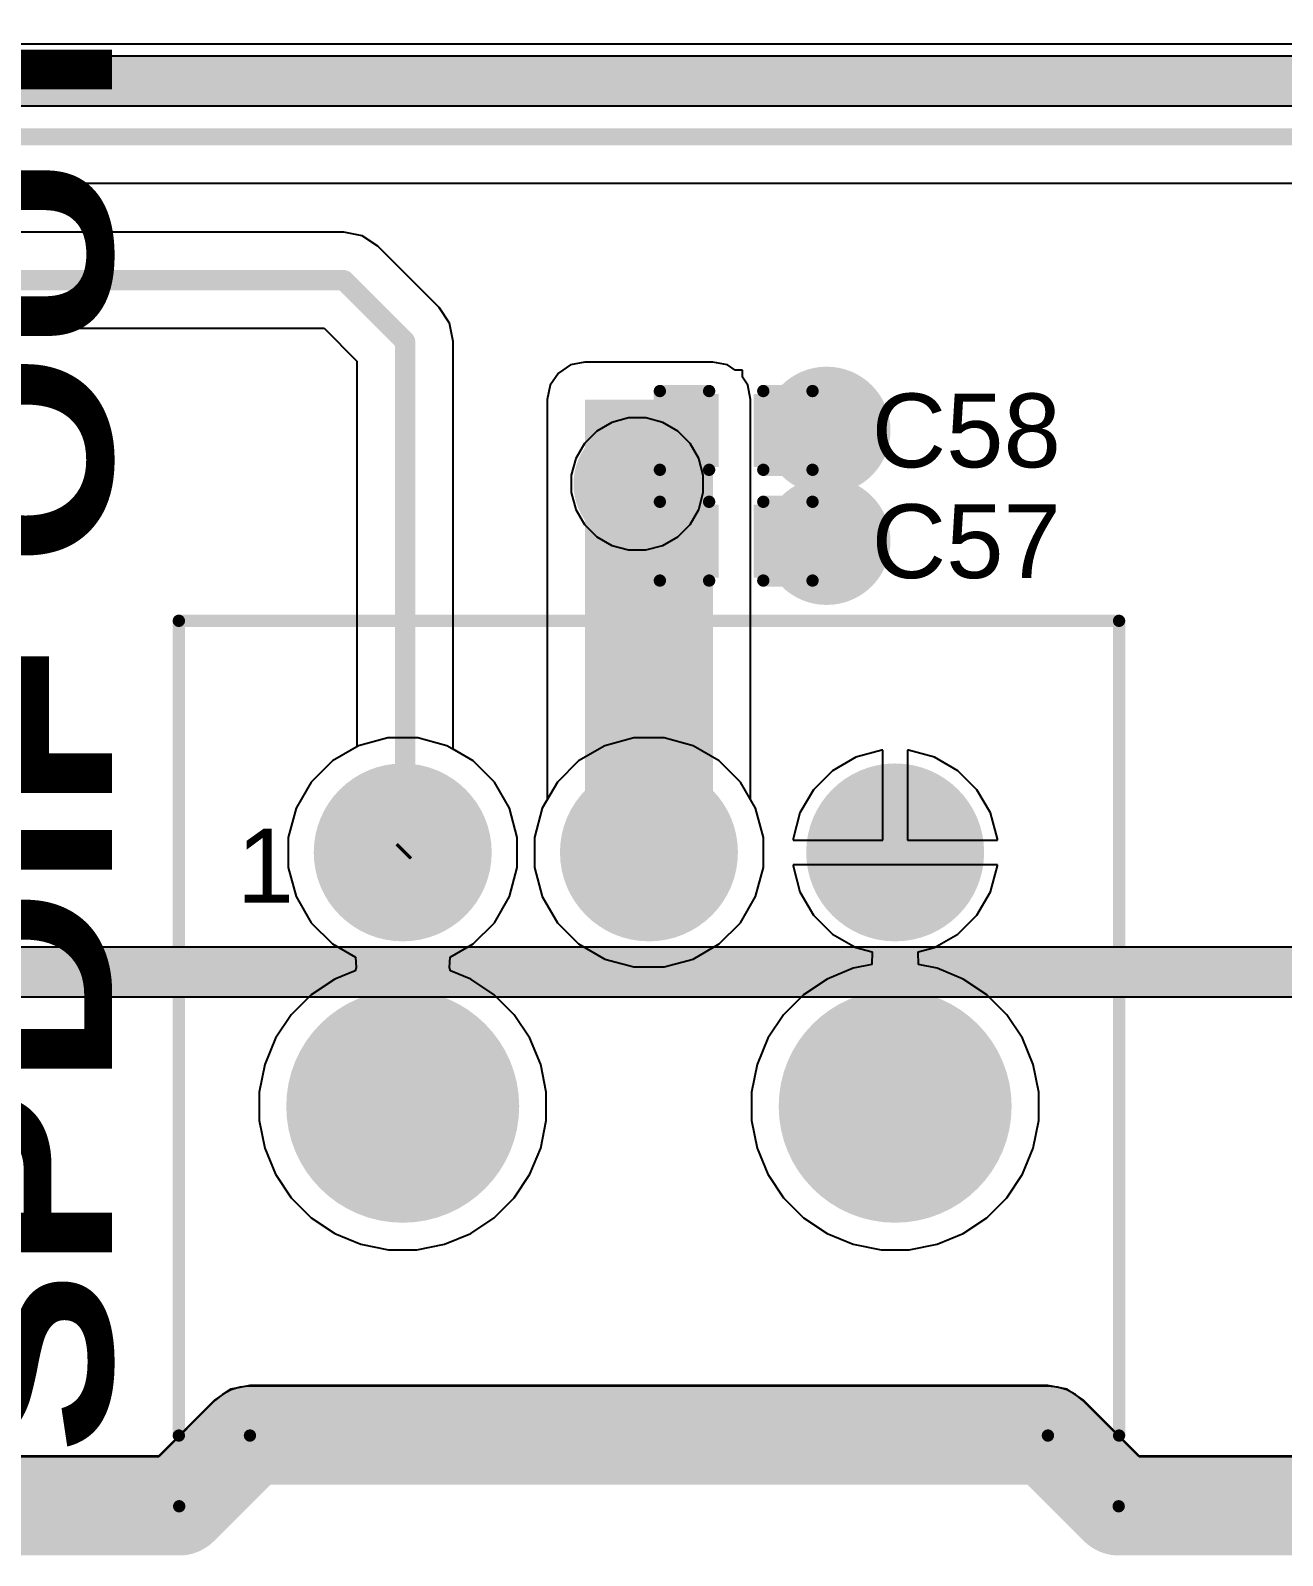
# Model space of a CAD drawing. Header units: inches. Extents: x -0.14 to 3.84, y -0.14 to 3.05.
# Drawn here: x 2.08 to 2.588, y -0.138 to 0.481 of the extents above; entities that cross this region are included whole.
import ezdxf

# ---------------------------------------------------------------- set-up
doc = ezdxf.new("R2010")
doc.units = ezdxf.units.IN
doc.header["$MEASUREMENT"] = 0
for name, color, linetype in [('Board Outline', 216, 'Continuous'), ('Bottom Layer', 5, 'Continuous'), ('Bottom Solder', 6, 'Continuous'), ('Ground Layer', 76, 'Continuous'), ('Multi-Layer', 9, 'Continuous'), ('Pad Holes', 156, 'Continuous'), ('Power Layer', 16, 'Continuous'), ('Top Layer', 1, 'Continuous'), ('Top Overlay', 2, 'Continuous'), ('Top Paste', 8, 'Continuous'), ('Top Solder', 216, 'Continuous'), ('Via Holes', 16, 'Continuous')]:
    doc.layers.add(name, color=color, linetype=linetype)
doc.styles.add('Arial', font='', dxfattribs={"height": 0.2})
doc.styles.add('Arial Black_Bold', font='', dxfattribs={"height": 0.2})
doc.styles.get('Arial').set_extended_font_data('Arial')
doc.styles.get('Arial Black_Bold').set_extended_font_data('Arial Black', bold=True)

# ---------------------------------------------------------------- blocks, each defined once
blk = doc.blocks.new('PLT133_T10W_23')
at = {"layer": 'Bottom Layer'}
h = blk.add_hatch(color=5, dxfattribs=at)
edge = h.paths.add_edge_path()
edge.add_arc((-0.1, 0.05157), 0.04331, 0, 360)
h = blk.add_hatch(color=5, dxfattribs=at)
edge = h.paths.add_edge_path()
edge.add_arc((0.1, 0.05157), 0.04331, 0, 360)
h = blk.add_hatch(color=5, dxfattribs=at)
edge = h.paths.add_edge_path()
edge.add_arc((-0.1, -0.05158), 0.0315, 0, 360)
h = blk.add_hatch(color=5, dxfattribs=at)
edge = h.paths.add_edge_path()
edge.add_arc((0, -0.05158), 0.0315, 0, 360)
h = blk.add_hatch(color=5, dxfattribs=at)
edge = h.paths.add_edge_path()
edge.add_arc((0.1, -0.05158), 0.0315, 0, 360)
at = {"layer": 'Bottom Solder'}
h = blk.add_hatch(color=6, dxfattribs=at)
edge = h.paths.add_edge_path()
edge.add_arc((-0.1, 0.05157), 0.04731, 0, 360)
h = blk.add_hatch(color=6, dxfattribs=at)
edge = h.paths.add_edge_path()
edge.add_arc((0.1, 0.05157), 0.04731, 0, 360)
h = blk.add_hatch(color=6, dxfattribs=at)
edge = h.paths.add_edge_path()
edge.add_arc((-0.1, -0.05158), 0.0355, 0, 360)
h = blk.add_hatch(color=6, dxfattribs=at)
edge = h.paths.add_edge_path()
edge.add_arc((0, -0.05158), 0.0355, 0, 360)
h = blk.add_hatch(color=6, dxfattribs=at)
edge = h.paths.add_edge_path()
edge.add_arc((0.1, -0.05158), 0.0355, 0, 360)
at = {"layer": 'Ground Layer'}
h = blk.add_hatch(color=76, dxfattribs=at)
edge = h.paths.add_edge_path()
edge.add_arc((-0.1, 0.05157), 0.04205, 0, 360)
h = blk.add_hatch(color=76, dxfattribs=at)
edge = h.paths.add_edge_path()
edge.add_arc((0.1, 0.05157), 0.04205, 0, 360)
h = blk.add_hatch(color=76, dxfattribs=at)
edge = h.paths.add_edge_path()
edge.add_arc((0, -0.05158), 0.03614, 0, 360)
h = blk.add_hatch(color=76, dxfattribs=at)
edge = h.paths.add_edge_path()
edge.add_arc((0.1, -0.05158), 0.03614, 0, 360)
at = {"layer": 'Multi-Layer'}
h = blk.add_hatch(color=9, dxfattribs=at)
edge = h.paths.add_edge_path()
edge.add_arc((-0.1, 0.05157), 0.04331, 0, 360)
h = blk.add_hatch(color=9, dxfattribs=at)
edge = h.paths.add_edge_path()
edge.add_arc((0.1, 0.05157), 0.04331, 0, 360)
h = blk.add_hatch(color=9, dxfattribs=at)
edge = h.paths.add_edge_path()
edge.add_arc((-0.1, -0.05158), 0.0315, 0, 360)
h = blk.add_hatch(color=9, dxfattribs=at)
edge = h.paths.add_edge_path()
edge.add_arc((0, -0.05158), 0.0315, 0, 360)
h = blk.add_hatch(color=9, dxfattribs=at)
edge = h.paths.add_edge_path()
edge.add_arc((0.1, -0.05158), 0.0315, 0, 360)
at = {"layer": 'Pad Holes'}
h = blk.add_hatch(color=7, dxfattribs=at)
edge = h.paths.add_edge_path()
edge.add_arc((-0.1, 0.05157), 0.02205, 0, 360)
h = blk.add_hatch(color=7, dxfattribs=at)
edge = h.paths.add_edge_path()
edge.add_arc((0.1, 0.05157), 0.02205, 0, 360)
h = blk.add_hatch(color=7, dxfattribs=at)
edge = h.paths.add_edge_path()
edge.add_arc((-0.1, -0.05158), 0.01614, 0, 360)
h = blk.add_hatch(color=7, dxfattribs=at)
edge = h.paths.add_edge_path()
edge.add_arc((0, -0.05158), 0.01614, 0, 360)
h = blk.add_hatch(color=7, dxfattribs=at)
edge = h.paths.add_edge_path()
edge.add_arc((0.1, -0.05158), 0.01614, 0, 360)
at = {"layer": 'Power Layer'}
h = blk.add_hatch(color=16, dxfattribs=at)
edge = h.paths.add_edge_path()
edge.add_arc((-0.1, 0.05157), 0.04205, 0, 360)
h = blk.add_hatch(color=16, dxfattribs=at)
edge = h.paths.add_edge_path()
edge.add_arc((0.1, 0.05157), 0.04205, 0, 360)
h = blk.add_hatch(color=16, dxfattribs=at)
edge = h.paths.add_edge_path()
edge.add_arc((-0.1, -0.05158), 0.03614, 0, 360)
h = blk.add_hatch(color=16, dxfattribs=at)
edge = h.paths.add_edge_path()
edge.add_arc((0.1, -0.05158), 0.03614, 0, 360)
at = {"layer": 'Top Layer'}
h = blk.add_hatch(color=1, dxfattribs=at)
edge = h.paths.add_edge_path()
edge.add_arc((-0.1, 0.05157), 0.04331, 0, 360)
h = blk.add_hatch(color=1, dxfattribs=at)
edge = h.paths.add_edge_path()
edge.add_arc((0.1, 0.05157), 0.04331, 0, 360)
h = blk.add_hatch(color=1, dxfattribs=at)
edge = h.paths.add_edge_path()
edge.add_arc((-0.1, -0.05158), 0.0315, 0, 360)
h = blk.add_hatch(color=1, dxfattribs=at)
edge = h.paths.add_edge_path()
edge.add_arc((0, -0.05158), 0.0315, 0, 360)
h = blk.add_hatch(color=1, dxfattribs=at)
edge = h.paths.add_edge_path()
edge.add_arc((0.1, -0.05158), 0.0315, 0, 360)
at = {"layer": 'Top Solder'}
h = blk.add_hatch(color=216, dxfattribs=at)
edge = h.paths.add_edge_path()
edge.add_arc((-0.1, 0.05157), 0.04731, 0, 360)
h = blk.add_hatch(color=216, dxfattribs=at)
edge = h.paths.add_edge_path()
edge.add_arc((0.1, 0.05157), 0.04731, 0, 360)
h = blk.add_hatch(color=216, dxfattribs=at)
edge = h.paths.add_edge_path()
edge.add_arc((-0.1, -0.05158), 0.0355, 0, 360)
h = blk.add_hatch(color=216, dxfattribs=at)
edge = h.paths.add_edge_path()
edge.add_arc((0, -0.05158), 0.0355, 0, 360)
h = blk.add_hatch(color=216, dxfattribs=at)
edge = h.paths.add_edge_path()
edge.add_arc((0.1, -0.05158), 0.0355, 0, 360)
at = {"layer": 'Top Overlay'}
for points in [[(0.19094, 0.18535, 0.005, 0.005, 0), (-0.19095, 0.18535, 0.005, 0.005, 0)], [(-0.19095, 0.18535, 0.005, 0.005, 0), (-0.19095, -0.14567, 0.005, 0.005, 0)], [(0.19094, 0.18535, 0.005, 0.005, 0), (0.19094, -0.14567, 0.005, 0.005, 0)], [(0.19094, -0.14567, 0.005, 0.005, 0), (-0.19095, -0.14567, 0.005, 0.005, 0)]]:
    blk.add_lwpolyline(points, format="xyseb", dxfattribs=at)
for points in [[(-0.1922, 0.18535, 0.0025, 0.0025, 1), (-0.1897, 0.18535, 0.0025, 0.0025, 1)], [(-0.1922, 0.18535, 0.0025, 0.0025, 1), (-0.1897, 0.18535, 0.0025, 0.0025, 1)], [(0.18969, 0.18535, 0.0025, 0.0025, 1), (0.19219, 0.18535, 0.0025, 0.0025, 1)], [(0.18969, 0.18535, 0.0025, 0.0025, 1), (0.19219, 0.18535, 0.0025, 0.0025, 1)], [(-0.1922, -0.14567, 0.0025, 0.0025, 1), (-0.1897, -0.14567, 0.0025, 0.0025, 1)], [(-0.1922, -0.14567, 0.0025, 0.0025, 1), (-0.1897, -0.14567, 0.0025, 0.0025, 1)], [(0.18969, -0.14567, 0.0025, 0.0025, 1), (0.19219, -0.14567, 0.0025, 0.0025, 1)], [(0.18969, -0.14567, 0.0025, 0.0025, 1), (0.19219, -0.14567, 0.0025, 0.0025, 1)]]:
    blk.add_lwpolyline(points, format="xyseb", close=True, dxfattribs=at)
at = {"layer": 'Top Overlay', "style": 'Arial'}
blk.add_text('1', height=0.03, rotation=180, dxfattribs=at).set_placement((0.16742, -0.03118))
blk = doc.blocks.new('C___0402_108')
at = {"layer": 'Top Layer'}
for points in [[(-0.0275, -0.0125), (-0.0275, 0.0125), (-0.0095, 0.0125), (-0.0095, -0.0125)], [(0.0095, -0.0125), (0.0095, 0.0125), (0.0275, 0.0125), (0.0275, -0.0125)]]:
    blk.add_hatch(color=1, dxfattribs=at).paths.add_polyline_path(points)
at = {"layer": 'Top Paste'}
for points in [[(-0.0275, -0.0125), (-0.0275, 0.0125), (-0.0095, 0.0125), (-0.0095, -0.0125)], [(0.0095, -0.0125), (0.0095, 0.0125), (0.0275, 0.0125), (0.0275, -0.0125)]]:
    blk.add_hatch(color=8, dxfattribs=at).paths.add_polyline_path(points)
at = {"layer": 'Top Solder'}
for points in [[(-0.02986, -0.01486), (-0.02986, 0.01486), (-0.00714, 0.01486), (-0.00714, -0.01486)], [(0.00714, -0.01486), (0.00714, 0.01486), (0.02986, 0.01486), (0.02986, -0.01486)]]:
    blk.add_hatch(color=216, dxfattribs=at).paths.add_polyline_path(points)
at = {"layer": 'Top Overlay'}
for points in [[(-0.011, 0.016, 0.005, 0.005, 0), (-0.031, 0.016, 0.005, 0.005, 0)], [(-0.031, 0.016, 0.005, 0.005, 0), (-0.031, -0.016, 0.005, 0.005, 0)], [(0.031, 0.016, 0.005, 0.005, 0), (0.011, 0.016, 0.005, 0.005, 0)], [(0.031, 0.016, 0.005, 0.005, 0), (0.031, -0.016, 0.005, 0.005, 0)], [(-0.011, -0.016, 0.005, 0.005, 0), (-0.031, -0.016, 0.005, 0.005, 0)], [(0.031, -0.016, 0.005, 0.005, 0), (0.011, -0.016, 0.005, 0.005, 0)]]:
    blk.add_lwpolyline(points, format="xyseb", dxfattribs=at)
for points in [[(-0.03225, 0.016, 0.0025, 0.0025, 1), (-0.02975, 0.016, 0.0025, 0.0025, 1)], [(-0.03225, 0.016, 0.0025, 0.0025, 1), (-0.02975, 0.016, 0.0025, 0.0025, 1)], [(-0.01225, 0.016, 0.0025, 0.0025, 1), (-0.00975, 0.016, 0.0025, 0.0025, 1)], [(0.00975, 0.016, 0.0025, 0.0025, 1), (0.01225, 0.016, 0.0025, 0.0025, 1)], [(0.02975, 0.016, 0.0025, 0.0025, 1), (0.03225, 0.016, 0.0025, 0.0025, 1)], [(0.02975, 0.016, 0.0025, 0.0025, 1), (0.03225, 0.016, 0.0025, 0.0025, 1)], [(-0.03225, -0.016, 0.0025, 0.0025, 1), (-0.02975, -0.016, 0.0025, 0.0025, 1)], [(-0.03225, -0.016, 0.0025, 0.0025, 1), (-0.02975, -0.016, 0.0025, 0.0025, 1)], [(-0.01225, -0.016, 0.0025, 0.0025, 1), (-0.00975, -0.016, 0.0025, 0.0025, 1)], [(0.00975, -0.016, 0.0025, 0.0025, 1), (0.01225, -0.016, 0.0025, 0.0025, 1)], [(0.02975, -0.016, 0.0025, 0.0025, 1), (0.03225, -0.016, 0.0025, 0.0025, 1)], [(0.02975, -0.016, 0.0025, 0.0025, 1), (0.03225, -0.016, 0.0025, 0.0025, 1)]]:
    blk.add_lwpolyline(points, format="xyseb", close=True, dxfattribs=at)
blk = doc.blocks.new('C___0402_109')
at = {"layer": 'Top Layer'}
for points in [[(-0.0275, -0.0125), (-0.0275, 0.0125), (-0.0095, 0.0125), (-0.0095, -0.0125)], [(0.0095, -0.0125), (0.0095, 0.0125), (0.0275, 0.0125), (0.0275, -0.0125)]]:
    blk.add_hatch(color=1, dxfattribs=at).paths.add_polyline_path(points)
at = {"layer": 'Top Paste'}
for points in [[(-0.0275, -0.0125), (-0.0275, 0.0125), (-0.0095, 0.0125), (-0.0095, -0.0125)], [(0.0095, -0.0125), (0.0095, 0.0125), (0.0275, 0.0125), (0.0275, -0.0125)]]:
    blk.add_hatch(color=8, dxfattribs=at).paths.add_polyline_path(points)
at = {"layer": 'Top Solder'}
for points in [[(-0.02986, -0.01486), (-0.02986, 0.01486), (-0.00714, 0.01486), (-0.00714, -0.01486)], [(0.00714, -0.01486), (0.00714, 0.01486), (0.02986, 0.01486), (0.02986, -0.01486)]]:
    blk.add_hatch(color=216, dxfattribs=at).paths.add_polyline_path(points)
at = {"layer": 'Top Overlay'}
for points in [[(-0.011, 0.016, 0.005, 0.005, 0), (-0.031, 0.016, 0.005, 0.005, 0)], [(-0.031, 0.016, 0.005, 0.005, 0), (-0.031, -0.016, 0.005, 0.005, 0)], [(0.031, 0.016, 0.005, 0.005, 0), (0.011, 0.016, 0.005, 0.005, 0)], [(0.031, 0.016, 0.005, 0.005, 0), (0.031, -0.016, 0.005, 0.005, 0)], [(-0.011, -0.016, 0.005, 0.005, 0), (-0.031, -0.016, 0.005, 0.005, 0)], [(0.031, -0.016, 0.005, 0.005, 0), (0.011, -0.016, 0.005, 0.005, 0)]]:
    blk.add_lwpolyline(points, format="xyseb", dxfattribs=at)
for points in [[(-0.03225, 0.016, 0.0025, 0.0025, 1), (-0.02975, 0.016, 0.0025, 0.0025, 1)], [(-0.03225, 0.016, 0.0025, 0.0025, 1), (-0.02975, 0.016, 0.0025, 0.0025, 1)], [(-0.01225, 0.016, 0.0025, 0.0025, 1), (-0.00975, 0.016, 0.0025, 0.0025, 1)], [(0.00975, 0.016, 0.0025, 0.0025, 1), (0.01225, 0.016, 0.0025, 0.0025, 1)], [(0.02975, 0.016, 0.0025, 0.0025, 1), (0.03225, 0.016, 0.0025, 0.0025, 1)], [(0.02975, 0.016, 0.0025, 0.0025, 1), (0.03225, 0.016, 0.0025, 0.0025, 1)], [(-0.03225, -0.016, 0.0025, 0.0025, 1), (-0.02975, -0.016, 0.0025, 0.0025, 1)], [(-0.03225, -0.016, 0.0025, 0.0025, 1), (-0.02975, -0.016, 0.0025, 0.0025, 1)], [(-0.01225, -0.016, 0.0025, 0.0025, 1), (-0.00975, -0.016, 0.0025, 0.0025, 1)], [(0.00975, -0.016, 0.0025, 0.0025, 1), (0.01225, -0.016, 0.0025, 0.0025, 1)], [(0.02975, -0.016, 0.0025, 0.0025, 1), (0.03225, -0.016, 0.0025, 0.0025, 1)], [(0.02975, -0.016, 0.0025, 0.0025, 1), (0.03225, -0.016, 0.0025, 0.0025, 1)]]:
    blk.add_lwpolyline(points, format="xyseb", close=True, dxfattribs=at)

msp = doc.modelspace()

# ---------------------------------------------------------------- hatches: boundary and pattern name
at = {"layer": 'Bottom Layer'}
h = msp.add_hatch(color=5, dxfattribs=at)
edge = h.paths.add_edge_path()
edge.add_arc((2.40324, 0.319), 0.01181, 0, 360)
h = msp.add_hatch(color=5, dxfattribs=at)
edge = h.paths.add_edge_path()
edge.add_arc((2.32633, 0.29725), 0.01181, 0, 360)
h = msp.add_hatch(color=5, dxfattribs=at)
edge = h.paths.add_edge_path()
edge.add_arc((2.40324, 0.274), 0.01181, 0, 360)
at = {"layer": 'Bottom Solder'}
h = msp.add_hatch(color=6, dxfattribs=at)
edge = h.paths.add_edge_path()
edge.add_arc((2.40324, 0.319), 0.01581, 0, 360)
h = msp.add_hatch(color=6, dxfattribs=at)
edge = h.paths.add_edge_path()
edge.add_arc((2.32633, 0.29725), 0.01581, 0, 360)
h = msp.add_hatch(color=6, dxfattribs=at)
edge = h.paths.add_edge_path()
edge.add_arc((2.40324, 0.274), 0.01581, 0, 360)
at = {"layer": 'Ground Layer'}
h = msp.add_hatch(color=76, dxfattribs=at)
edge = h.paths.add_edge_path()
edge.add_arc((2.32633, 0.29725), 0.02591, 0, 360)
at = {"layer": 'Power Layer'}
h = msp.add_hatch(color=16, dxfattribs=at)
edge = h.paths.add_edge_path()
edge.add_arc((2.40324, 0.319), 0.02591, 0, 360)
h = msp.add_hatch(color=16, dxfattribs=at)
edge = h.paths.add_edge_path()
edge.add_arc((2.40324, 0.274), 0.02591, 0, 360)
at = {"layer": 'Top Layer'}
for points in [[(2.30508, 0.14755), (2.35705, 0.14755), (2.35705, 0.3315), (2.30508, 0.3315)], [(2.40324, 0.30718), (2.40324, 0.33079), (2.376, 0.33079), (2.376, 0.30718)], [(2.40324, 0.26218), (2.40324, 0.28579), (2.376, 0.28579), (2.376, 0.26218)]]:
    msp.add_hatch(color=1, dxfattribs=at).paths.add_polyline_path(points)
h = msp.add_hatch(color=1, dxfattribs=at)
edge = h.paths.add_edge_path()
edge.add_arc((2.40324, 0.319), 0.01181, 0, 360)
h = msp.add_hatch(color=1, dxfattribs=at)
edge = h.paths.add_edge_path()
edge.add_arc((2.32633, 0.29725), 0.01181, 0, 360)
h = msp.add_hatch(color=1, dxfattribs=at)
edge = h.paths.add_edge_path()
edge.add_arc((2.40324, 0.274), 0.01181, 0, 360)
at = {"layer": 'Top Solder'}
h = msp.add_hatch(color=216, dxfattribs=at)
edge = h.paths.add_edge_path()
edge.add_arc((2.40324, 0.319), 0.01581, 0, 360)
h = msp.add_hatch(color=216, dxfattribs=at)
edge = h.paths.add_edge_path()
edge.add_arc((2.32633, 0.29725), 0.01581, 0, 360)
h = msp.add_hatch(color=216, dxfattribs=at)
edge = h.paths.add_edge_path()
edge.add_arc((2.40324, 0.274), 0.01581, 0, 360)
at = {"layer": 'Via Holes'}
h = msp.add_hatch(color=7, dxfattribs=at)
edge = h.paths.add_edge_path()
edge.add_arc((2.40324, 0.319), 0.00591, 0, 360)
h = msp.add_hatch(color=7, dxfattribs=at)
edge = h.paths.add_edge_path()
edge.add_arc((2.32633, 0.29725), 0.00591, 0, 360)
h = msp.add_hatch(color=7, dxfattribs=at)
edge = h.paths.add_edge_path()
edge.add_arc((2.40324, 0.274), 0.00591, 0, 360)

# ---------------------------------------------------------------- linework, layer by layer
at = {"layer": 'Board Outline'}
for points in [[(2.14028, -0.11811, 0.005, 0.005, 0), (2.16901, -0.08938, 0.005, 0.005, 0)], [(2.16901, -0.08938, 0.005, 0.005, 0), (2.49311, -0.08938, 0.005, 0.005, 0)], [(2.49311, -0.08938, 0.005, 0.005, 0), (2.52185, -0.11811, 0.005, 0.005, 0)], [(1.9809, -0.11811, 0.005, 0.005, 0), (2.14027, -0.11811, 0.005, 0.005, 0)], [(2.52185, -0.11811, 0.005, 0.005, 0), (2.90996, -0.11811, 0.005, 0.005, 0)]]:
    msp.add_lwpolyline(points, format="xyseb", dxfattribs=at)
for points in [[(2.16776, -0.08938, 0.0025, 0.0025, 1), (2.17026, -0.08938, 0.0025, 0.0025, 1)], [(2.16776, -0.08938, 0.0025, 0.0025, 1), (2.17026, -0.08938, 0.0025, 0.0025, 1)], [(2.49186, -0.08938, 0.0025, 0.0025, 1), (2.49436, -0.08938, 0.0025, 0.0025, 1)], [(2.49186, -0.08938, 0.0025, 0.0025, 1), (2.49436, -0.08938, 0.0025, 0.0025, 1)], [(2.13902, -0.11811, 0.0025, 0.0025, 1), (2.14152, -0.11811, 0.0025, 0.0025, 1)], [(2.13903, -0.11811, 0.0025, 0.0025, 1), (2.14153, -0.11811, 0.0025, 0.0025, 1)], [(2.5206, -0.11811, 0.0025, 0.0025, 1), (2.5231, -0.11811, 0.0025, 0.0025, 1)], [(2.5206, -0.11811, 0.0025, 0.0025, 1), (2.5231, -0.11811, 0.0025, 0.0025, 1)]]:
    msp.add_lwpolyline(points, format="xyseb", close=True, dxfattribs=at)
at = {"layer": 'Bottom Layer'}
for p, q in [((2.93759, 0.47594), (1.86653, 0.47594)), ((1.84552, 0.41944), (2.97342, 0.41944)), ((2.31598, 0.32223), (2.30986, 0.3187)), ((2.3228, 0.32406), (2.31598, 0.32223)), ((2.32986, 0.32406), (2.3228, 0.32406)), ((2.33668, 0.32223), (2.32986, 0.32406)), ((2.34279, 0.3187), (2.33668, 0.32223)), ((2.30986, 0.3187), (2.30487, 0.31371)), ((2.34778, 0.31371), (2.34279, 0.3187)), ((2.30487, 0.31371), (2.30134, 0.3076)), ((2.35131, 0.3076), (2.34778, 0.31371)), ((2.30134, 0.3076), (2.29952, 0.30078)), ((2.35314, 0.30078), (2.35131, 0.3076)), ((2.29952, 0.30078), (2.29952, 0.29372)), ((2.35314, 0.29372), (2.35314, 0.30078)), ((2.29952, 0.29372), (2.30134, 0.2869)), ((2.35131, 0.2869), (2.35314, 0.29372)), ((2.30134, 0.2869), (2.30487, 0.28079)), ((2.34778, 0.28079), (2.35131, 0.2869)), ((2.30487, 0.28079), (2.30986, 0.2758)), ((2.34279, 0.2758), (2.34778, 0.28079)), ((2.30986, 0.2758), (2.31598, 0.27227)), ((2.33668, 0.27227), (2.34279, 0.2758)), ((2.31598, 0.27227), (2.3228, 0.27044)), ((2.3228, 0.27044), (2.32986, 0.27044)), ((2.32986, 0.27044), (2.33668, 0.27227)), ((2.22494, 0.19405), (2.21312, 0.19088)), ((2.23718, 0.19405), (2.22494, 0.19405)), ((2.24901, 0.19088), (2.23718, 0.19405)), ((2.32494, 0.19405), (2.31312, 0.19088)), ((2.33718, 0.19405), (2.32494, 0.19405)), ((2.34901, 0.19088), (2.33718, 0.19405)), ((2.21312, 0.19088), (2.20251, 0.18476)), ((2.25961, 0.18476), (2.24901, 0.19088)), ((2.31312, 0.19088), (2.30251, 0.18476)), ((2.35961, 0.18476), (2.34901, 0.19088)), ((2.41505, 0.18622), (2.40558, 0.18075)), ((2.4256, 0.18905), (2.41505, 0.18622)), ((2.42606, 0.18905), (2.4256, 0.18905)), ((2.42606, 0.15255), (2.42606, 0.18905)), ((2.43653, 0.18905), (2.43606, 0.18905)), ((2.43606, 0.18905), (2.43606, 0.15255)), ((2.44708, 0.18622), (2.43653, 0.18905)), ((2.45654, 0.18075), (2.44708, 0.18622)), ((2.20251, 0.18476), (2.19386, 0.1761)), ((2.26827, 0.1761), (2.25961, 0.18476)), ((2.30251, 0.18476), (2.29386, 0.1761)), ((2.36827, 0.1761), (2.35961, 0.18476)), ((2.40558, 0.18075), (2.39786, 0.17303)), ((2.46427, 0.17303), (2.45654, 0.18075)), ((2.19386, 0.1761), (2.18774, 0.1655)), ((2.27439, 0.1655), (2.26827, 0.1761)), ((2.29386, 0.1761), (2.28774, 0.1655)), ((2.37439, 0.1655), (2.36827, 0.1761)), ((2.39786, 0.17303), (2.39239, 0.16357)), ((2.46973, 0.16357), (2.46427, 0.17303)), ((2.18774, 0.1655), (2.18457, 0.15367)), ((2.27756, 0.15367), (2.27439, 0.1655)), ((2.28774, 0.1655), (2.28457, 0.15367)), ((2.37756, 0.15367), (2.37439, 0.1655)), ((2.39239, 0.16357), (2.38957, 0.15301)), ((2.47256, 0.15301), (2.46973, 0.16357)), ((2.18457, 0.15367), (2.18457, 0.14143)), ((2.27756, 0.14143), (2.27756, 0.15367)), ((2.28457, 0.15367), (2.28457, 0.14143)), ((2.37756, 0.14143), (2.37756, 0.15367)), ((2.38957, 0.15301), (2.38957, 0.15255)), ((2.38957, 0.15255), (2.42606, 0.15255)), ((2.43606, 0.15255), (2.47256, 0.15255)), ((2.47256, 0.15255), (2.47256, 0.15301)), ((2.43106, 0.14255), (2.38957, 0.14255)), ((2.38957, 0.14255), (2.38957, 0.14209)), ((2.47256, 0.14255), (2.43106, 0.14255)), ((2.47256, 0.14209), (2.47256, 0.14255)), ((2.18457, 0.14143), (2.18774, 0.1296)), ((2.27439, 0.1296), (2.27756, 0.14143)), ((2.28457, 0.14143), (2.28774, 0.1296)), ((2.37439, 0.1296), (2.37756, 0.14143)), ((2.38957, 0.14209), (2.39239, 0.13153)), ((2.46973, 0.13153), (2.47256, 0.14209)), ((2.39239, 0.13153), (2.39786, 0.12207)), ((2.46427, 0.12207), (2.46973, 0.13153)), ((2.18774, 0.1296), (2.19386, 0.119)), ((2.26827, 0.119), (2.27439, 0.1296)), ((2.28774, 0.1296), (2.29386, 0.119)), ((2.36827, 0.119), (2.37439, 0.1296)), ((2.19386, 0.119), (2.20251, 0.11034)), ((2.25961, 0.11034), (2.26827, 0.119)), ((2.29386, 0.119), (2.30251, 0.11034)), ((2.35961, 0.11034), (2.36827, 0.119)), ((2.39786, 0.12207), (2.40558, 0.11434)), ((2.45654, 0.11434), (2.46427, 0.12207)), ((2.40558, 0.11434), (2.41505, 0.10888)), ((2.44708, 0.10888), (2.45654, 0.11434)), ((2.20251, 0.11034), (2.21184, 0.10496)), ((2.25029, 0.10496), (2.25961, 0.11034)), ((2.30251, 0.11034), (2.31312, 0.10422)), ((2.34901, 0.10422), (2.35961, 0.11034)), ((2.41505, 0.10888), (2.42173, 0.10709)), ((2.42173, 0.10709), (2.42156, 0.10196)), ((2.4404, 0.10709), (2.44708, 0.10888)), ((2.44056, 0.10196), (2.4404, 0.10709)), ((2.2117, 0.09949), (2.20344, 0.09607)), ((2.2121, 0.10084), (2.2117, 0.09949)), ((2.21184, 0.10496), (2.2121, 0.10084)), ((2.25002, 0.10084), (2.25029, 0.10496)), ((2.25043, 0.09949), (2.25002, 0.10084)), ((2.25868, 0.09607), (2.25043, 0.09949)), ((2.31312, 0.10422), (2.32494, 0.10105)), ((2.32494, 0.10105), (2.33718, 0.10105)), ((2.33718, 0.10105), (2.34901, 0.10422)), ((2.41406, 0.10047), (2.40344, 0.09607)), ((2.42156, 0.10196), (2.41406, 0.10047)), ((2.44807, 0.10047), (2.44056, 0.10196)), ((2.45868, 0.09607), (2.44807, 0.10047)), ((2.20344, 0.09607), (2.19389, 0.08969)), ((2.26823, 0.08969), (2.25868, 0.09607)), ((2.40344, 0.09607), (2.39389, 0.08969)), ((2.46823, 0.08969), (2.45868, 0.09607)), ((2.19389, 0.08969), (2.18577, 0.08157)), ((2.27635, 0.08157), (2.26823, 0.08969)), ((2.39389, 0.08969), (2.38577, 0.08157)), ((2.47635, 0.08157), (2.46823, 0.08969)), ((2.18577, 0.08157), (2.17939, 0.07202)), ((2.28273, 0.07202), (2.27635, 0.08157)), ((2.38577, 0.08157), (2.37939, 0.07202)), ((2.48273, 0.07202), (2.47635, 0.08157)), ((2.17939, 0.07202), (2.175, 0.06141)), ((2.28713, 0.06141), (2.28273, 0.07202)), ((2.37939, 0.07202), (2.375, 0.06141)), ((2.48713, 0.06141), (2.48273, 0.07202)), ((2.175, 0.06141), (2.17276, 0.05014)), ((2.28937, 0.05014), (2.28713, 0.06141)), ((2.375, 0.06141), (2.37276, 0.05014)), ((2.48937, 0.05014), (2.48713, 0.06141)), ((2.17276, 0.05014), (2.17276, 0.03866)), ((2.28937, 0.03866), (2.28937, 0.05014)), ((2.37276, 0.05014), (2.37276, 0.03866)), ((2.48937, 0.03866), (2.48937, 0.05014)), ((2.17276, 0.03866), (2.175, 0.02739)), ((2.28713, 0.02739), (2.28937, 0.03866)), ((2.37276, 0.03866), (2.375, 0.02739)), ((2.48713, 0.02739), (2.48937, 0.03866)), ((2.175, 0.02739), (2.17939, 0.01678)), ((2.28273, 0.01678), (2.28713, 0.02739)), ((2.375, 0.02739), (2.37939, 0.01678)), ((2.48273, 0.01678), (2.48713, 0.02739)), ((2.17939, 0.01678), (2.18577, 0.00723)), ((2.27635, 0.00723), (2.28273, 0.01678)), ((2.37939, 0.01678), (2.38577, 0.00723)), ((2.47635, 0.00723), (2.48273, 0.01678)), ((2.18577, 0.00723), (2.19389, -0.00089)), ((2.26823, -0.00089), (2.27635, 0.00723)), ((2.38577, 0.00723), (2.39389, -0.00089)), ((2.46823, -0.00089), (2.47635, 0.00723)), ((2.19389, -0.00089), (2.20344, -0.00727)), ((2.25868, -0.00727), (2.26823, -0.00089)), ((2.39389, -0.00089), (2.40344, -0.00727)), ((2.45868, -0.00727), (2.46823, -0.00089)), ((2.20344, -0.00727), (2.21406, -0.01167)), ((2.21406, -0.01167), (2.22532, -0.01391)), ((2.23681, -0.01391), (2.24807, -0.01167)), ((2.24807, -0.01167), (2.25868, -0.00727)), ((2.40344, -0.00727), (2.41406, -0.01167)), ((2.41406, -0.01167), (2.42532, -0.01391)), ((2.43681, -0.01391), (2.44807, -0.01167)), ((2.44807, -0.01167), (2.45868, -0.00727)), ((2.22532, -0.01391), (2.23681, -0.01391)), ((2.42532, -0.01391), (2.43681, -0.01391)), ((2.15773, -0.07287), (2.15459, -0.07496)), ((2.16121, -0.07054), (2.15773, -0.07287)), ((2.16483, -0.06982), (2.16121, -0.07054)), ((2.16121, -0.07054), (2.16121, -0.07054)), ((2.16121, -0.07054), (2.16121, -0.07054)), ((2.16901, -0.06899), (2.16483, -0.06982)), ((2.49311, -0.06899), (2.16901, -0.06899)), ((2.50092, -0.07054), (2.49311, -0.06899)), ((2.50753, -0.07496), (2.50092, -0.07054)), ((2.15459, -0.07496), (2.13183, -0.09772)), ((2.53029, -0.09772), (2.50753, -0.07496)), ((2.13183, -0.09772), (1.98935, -0.09772)), ((2.90152, -0.09772), (2.53029, -0.09772))]:
    msp.add_line(p, q, dxfattribs=at)
for points in [[(1.85872, 0.45707, 0.007, 0.007, 0), (2.9454, 0.45707, 0.007, 0.007, 0)], [(1.84552, 0.4383, 0.007, 0.007, 0), (3.04029, 0.4383, 0.007, 0.007, 0)]]:
    msp.add_lwpolyline(points, format="xyseb", dxfattribs=at)
at = {"layer": 'Ground Layer'}
for p, q in [((2.15588, -0.07428), (2.1548, -0.07517)), ((2.15785, -0.07267), (2.15588, -0.07428)), ((2.15909, -0.072), (2.15785, -0.07267)), ((2.15785, -0.07267), (2.15785, -0.07267)), ((2.15785, -0.07267), (2.15785, -0.07267)), ((2.16132, -0.07081), (2.15909, -0.072)), ((2.16317, -0.07025), (2.16132, -0.07081)), ((2.16132, -0.07081), (2.16132, -0.07081)), ((2.16132, -0.07081), (2.16132, -0.07081)), ((2.16509, -0.06967), (2.16317, -0.07025)), ((2.16724, -0.06946), (2.16509, -0.06967)), ((2.16509, -0.06967), (2.16509, -0.06967)), ((2.16509, -0.06967), (2.16509, -0.06967)), ((2.16901, -0.06928), (2.16724, -0.06946)), ((2.49311, -0.06928), (2.16901, -0.06928)), ((2.49704, -0.06967), (2.49311, -0.06928)), ((2.50081, -0.07081), (2.49704, -0.06967)), ((2.50428, -0.07267), (2.50081, -0.07081)), ((2.50733, -0.07517), (2.50428, -0.07267)), ((2.1548, -0.07517), (2.13195, -0.09801)), ((2.1548, -0.07517), (2.1548, -0.07517)), ((2.1548, -0.07517), (2.1548, -0.07517)), ((2.1548, -0.07517), (2.1548, -0.07517)), ((2.53017, -0.09802), (2.50733, -0.07517)), ((2.13195, -0.09801), (1.98923, -0.09801)), ((2.90164, -0.09802), (2.53017, -0.09802))]:
    msp.add_line(p, q, dxfattribs=at)
for points in [[(2.14027, -0.11811, 0.04, 0.04, 0), (2.16901, -0.08938, 0.04, 0.04, 0)], [(2.16901, -0.08938, 0.04, 0.04, 0), (2.49311, -0.08938, 0.04, 0.04, 0)], [(2.49311, -0.08938, 0.04, 0.04, 0), (2.52185, -0.11811, 0.04, 0.04, 0)], [(1.9809, -0.11811, 0.04, 0.04, 0), (2.14027, -0.11811, 0.04, 0.04, 0)], [(2.52185, -0.11811, 0.04, 0.04, 0), (2.90996, -0.11811, 0.04, 0.04, 0)]]:
    msp.add_lwpolyline(points, format="xyseb", dxfattribs=at)
for points in [[(2.15901, -0.08938, 0.02, 0.02, 1), (2.17901, -0.08938, 0.02, 0.02, 1)], [(2.15901, -0.08938, 0.02, 0.02, 1), (2.17901, -0.08938, 0.02, 0.02, 1)], [(2.48311, -0.08938, 0.02, 0.02, 1), (2.50311, -0.08938, 0.02, 0.02, 1)], [(2.48311, -0.08938, 0.02, 0.02, 1), (2.50311, -0.08938, 0.02, 0.02, 1)], [(2.13027, -0.11811, 0.02, 0.02, 1), (2.15027, -0.11811, 0.02, 0.02, 1)], [(2.13027, -0.11811, 0.02, 0.02, 1), (2.15027, -0.11811, 0.02, 0.02, 1)], [(2.51185, -0.11811, 0.02, 0.02, 1), (2.53185, -0.11811, 0.02, 0.02, 1)], [(2.51185, -0.11811, 0.02, 0.02, 1), (2.53185, -0.11811, 0.02, 0.02, 1)]]:
    msp.add_lwpolyline(points, format="xyseb", close=True, dxfattribs=at)
at = {"layer": 'Power Layer'}
for p, q in [((3.027, 0.47109), (1.50313, 0.47109)), ((1.49895, 0.45091), (3.02282, 0.45091)), ((3.02282, 0.10909), (0.67606, 0.10909)), ((0.67188, 0.08891), (3.027, 0.08891)), ((2.15588, -0.07428), (2.1548, -0.07517)), ((2.15785, -0.07267), (2.15588, -0.07428)), ((2.15909, -0.072), (2.15785, -0.07267)), ((2.15785, -0.07267), (2.15785, -0.07267)), ((2.15785, -0.07267), (2.15785, -0.07267)), ((2.16132, -0.07081), (2.15909, -0.072)), ((2.16317, -0.07025), (2.16132, -0.07081)), ((2.16132, -0.07081), (2.16132, -0.07081)), ((2.16132, -0.07081), (2.16132, -0.07081)), ((2.16509, -0.06967), (2.16317, -0.07025)), ((2.16724, -0.06946), (2.16509, -0.06967)), ((2.16509, -0.06967), (2.16509, -0.06967)), ((2.16509, -0.06967), (2.16509, -0.06967)), ((2.16901, -0.06928), (2.16724, -0.06946)), ((2.49311, -0.06928), (2.16901, -0.06928)), ((2.49704, -0.06967), (2.49311, -0.06928)), ((2.50081, -0.07081), (2.49704, -0.06967)), ((2.50428, -0.07267), (2.50081, -0.07081)), ((2.50733, -0.07517), (2.50428, -0.07267)), ((2.1548, -0.07517), (2.13195, -0.09801)), ((2.1548, -0.07517), (2.1548, -0.07517)), ((2.1548, -0.07517), (2.1548, -0.07517)), ((2.1548, -0.07517), (2.1548, -0.07517)), ((2.53017, -0.09802), (2.50733, -0.07517)), ((2.13195, -0.09801), (1.98923, -0.09801)), ((2.90164, -0.09802), (2.53017, -0.09802))]:
    msp.add_line(p, q, dxfattribs=at)
for points in [[(1.49895, 0.461, 0.02, 0.02, 0), (3.027, 0.461, 0.02, 0.02, 0)], [(0.67188, 0.099, 0.02, 0.02, 0), (3.027, 0.099, 0.02, 0.02, 0)], [(2.14027, -0.11811, 0.04, 0.04, 0), (2.16901, -0.08938, 0.04, 0.04, 0)], [(2.16901, -0.08938, 0.04, 0.04, 0), (2.49311, -0.08938, 0.04, 0.04, 0)], [(2.49311, -0.08938, 0.04, 0.04, 0), (2.52185, -0.11811, 0.04, 0.04, 0)], [(1.9809, -0.11811, 0.04, 0.04, 0), (2.14027, -0.11811, 0.04, 0.04, 0)], [(2.52185, -0.11811, 0.04, 0.04, 0), (2.90996, -0.11811, 0.04, 0.04, 0)]]:
    msp.add_lwpolyline(points, format="xyseb", dxfattribs=at)
for points in [[(2.15901, -0.08938, 0.02, 0.02, 1), (2.17901, -0.08938, 0.02, 0.02, 1)], [(2.15901, -0.08938, 0.02, 0.02, 1), (2.17901, -0.08938, 0.02, 0.02, 1)], [(2.48311, -0.08938, 0.02, 0.02, 1), (2.50311, -0.08938, 0.02, 0.02, 1)], [(2.48311, -0.08938, 0.02, 0.02, 1), (2.50311, -0.08938, 0.02, 0.02, 1)], [(2.13027, -0.11811, 0.02, 0.02, 1), (2.15027, -0.11811, 0.02, 0.02, 1)], [(2.13027, -0.11811, 0.02, 0.02, 1), (2.15027, -0.11811, 0.02, 0.02, 1)], [(2.51185, -0.11811, 0.02, 0.02, 1), (2.53185, -0.11811, 0.02, 0.02, 1)], [(2.51185, -0.11811, 0.02, 0.02, 1), (2.53185, -0.11811, 0.02, 0.02, 1)]]:
    msp.add_lwpolyline(points, format="xyseb", close=True, dxfattribs=at)
at = {"layer": 'Top Layer'}
for p, q in [((2.20717, 0.39952), (1.62814, 0.39952)), ((2.21464, 0.39803), (2.20717, 0.39952)), ((2.22097, 0.3938), (2.21464, 0.39803)), ((2.2458, 0.36897), (2.22097, 0.3938)), ((2.25003, 0.36264), (2.2458, 0.36897)), ((1.70975, 0.36048), (2.19909, 0.36048)), ((2.19909, 0.36048), (2.21248, 0.34709)), ((2.25152, 0.35517), (2.25003, 0.36264)), ((2.25152, 0.18943), (2.25152, 0.35517)), ((2.21248, 0.34709), (2.21248, 0.19051)), ((2.29426, 0.34231), (2.29095, 0.33735)), ((2.29923, 0.34563), (2.29426, 0.34231)), ((2.30508, 0.34679), (2.29923, 0.34563)), ((2.35705, 0.34679), (2.30508, 0.34679)), ((2.3629, 0.34563), (2.35705, 0.34679)), ((2.36609, 0.3435), (2.3629, 0.34563)), ((2.369, 0.3435), (2.36609, 0.3435)), ((2.369, 0.34061), (2.369, 0.3435)), ((2.29095, 0.33735), (2.28978, 0.3315)), ((2.37118, 0.33735), (2.369, 0.34061)), ((2.37234, 0.3315), (2.37118, 0.33735)), ((2.28978, 0.3315), (2.28978, 0.16905)), ((2.37234, 0.16905), (2.37234, 0.3315)), ((2.21248, 0.19051), (2.20251, 0.18476)), ((2.25961, 0.18476), (2.25152, 0.18943)), ((2.41505, 0.18622), (2.40558, 0.18075)), ((2.4256, 0.18905), (2.41505, 0.18622)), ((2.42606, 0.18905), (2.4256, 0.18905)), ((2.42606, 0.15255), (2.42606, 0.18905)), ((2.43653, 0.18905), (2.43606, 0.18905)), ((2.43606, 0.18905), (2.43606, 0.15255)), ((2.44708, 0.18622), (2.43653, 0.18905)), ((2.45654, 0.18075), (2.44708, 0.18622)), ((2.20251, 0.18476), (2.19386, 0.1761)), ((2.26827, 0.1761), (2.25961, 0.18476)), ((2.40558, 0.18075), (2.39786, 0.17303)), ((2.46427, 0.17303), (2.45654, 0.18075)), ((2.19386, 0.1761), (2.18774, 0.1655)), ((2.27439, 0.1655), (2.26827, 0.1761)), ((2.28978, 0.16905), (2.28774, 0.1655)), ((2.37439, 0.1655), (2.37234, 0.16905)), ((2.39786, 0.17303), (2.39239, 0.16357)), ((2.46973, 0.16357), (2.46427, 0.17303)), ((2.18774, 0.1655), (2.18457, 0.15367)), ((2.27756, 0.15367), (2.27439, 0.1655)), ((2.28774, 0.1655), (2.28457, 0.15367)), ((2.37756, 0.15367), (2.37439, 0.1655)), ((2.39239, 0.16357), (2.38957, 0.15301)), ((2.47256, 0.15301), (2.46973, 0.16357)), ((2.18457, 0.15367), (2.18457, 0.14143)), ((2.27756, 0.14143), (2.27756, 0.15367)), ((2.28457, 0.15367), (2.28457, 0.14143)), ((2.37756, 0.14143), (2.37756, 0.15367)), ((2.38957, 0.15301), (2.38957, 0.15255)), ((2.38957, 0.15255), (2.42606, 0.15255)), ((2.43606, 0.15255), (2.47256, 0.15255)), ((2.47256, 0.15255), (2.47256, 0.15301)), ((2.43106, 0.14255), (2.38957, 0.14255)), ((2.38957, 0.14255), (2.38957, 0.14209)), ((2.47256, 0.14255), (2.43106, 0.14255)), ((2.47256, 0.14209), (2.47256, 0.14255)), ((2.18457, 0.14143), (2.18774, 0.1296)), ((2.27439, 0.1296), (2.27756, 0.14143)), ((2.28457, 0.14143), (2.28774, 0.1296)), ((2.37439, 0.1296), (2.37756, 0.14143)), ((2.38957, 0.14209), (2.39239, 0.13153)), ((2.46973, 0.13153), (2.47256, 0.14209)), ((2.39239, 0.13153), (2.39786, 0.12207)), ((2.46427, 0.12207), (2.46973, 0.13153)), ((2.18774, 0.1296), (2.19386, 0.119)), ((2.26827, 0.119), (2.27439, 0.1296)), ((2.28774, 0.1296), (2.29386, 0.119)), ((2.36827, 0.119), (2.37439, 0.1296)), ((2.19386, 0.119), (2.20251, 0.11034)), ((2.25961, 0.11034), (2.26827, 0.119)), ((2.29386, 0.119), (2.30251, 0.11034)), ((2.35961, 0.11034), (2.36827, 0.119)), ((2.39786, 0.12207), (2.40558, 0.11434)), ((2.45654, 0.11434), (2.46427, 0.12207)), ((2.40558, 0.11434), (2.41505, 0.10888)), ((2.44708, 0.10888), (2.45654, 0.11434)), ((2.20251, 0.11034), (2.21184, 0.10496)), ((2.25029, 0.10496), (2.25961, 0.11034)), ((2.30251, 0.11034), (2.31312, 0.10422)), ((2.34901, 0.10422), (2.35961, 0.11034)), ((2.41505, 0.10888), (2.42173, 0.10709)), ((2.42173, 0.10709), (2.42156, 0.10196)), ((2.4404, 0.10709), (2.44708, 0.10888)), ((2.44056, 0.10196), (2.4404, 0.10709)), ((2.2117, 0.09949), (2.20344, 0.09607)), ((2.2121, 0.10084), (2.2117, 0.09949)), ((2.21184, 0.10496), (2.2121, 0.10084)), ((2.25002, 0.10084), (2.25029, 0.10496)), ((2.25043, 0.09949), (2.25002, 0.10084)), ((2.25868, 0.09607), (2.25043, 0.09949)), ((2.31312, 0.10422), (2.32494, 0.10105)), ((2.32494, 0.10105), (2.33718, 0.10105)), ((2.33718, 0.10105), (2.34901, 0.10422)), ((2.41406, 0.10047), (2.40344, 0.09607)), ((2.42156, 0.10196), (2.41406, 0.10047)), ((2.44807, 0.10047), (2.44056, 0.10196)), ((2.45868, 0.09607), (2.44807, 0.10047)), ((2.20344, 0.09607), (2.19389, 0.08969)), ((2.26823, 0.08969), (2.25868, 0.09607)), ((2.40344, 0.09607), (2.39389, 0.08969)), ((2.46823, 0.08969), (2.45868, 0.09607)), ((2.19389, 0.08969), (2.18577, 0.08157)), ((2.27635, 0.08157), (2.26823, 0.08969)), ((2.39389, 0.08969), (2.38577, 0.08157)), ((2.47635, 0.08157), (2.46823, 0.08969)), ((2.18577, 0.08157), (2.17939, 0.07202)), ((2.28273, 0.07202), (2.27635, 0.08157)), ((2.38577, 0.08157), (2.37939, 0.07202)), ((2.48273, 0.07202), (2.47635, 0.08157)), ((2.17939, 0.07202), (2.175, 0.06141)), ((2.28713, 0.06141), (2.28273, 0.07202)), ((2.37939, 0.07202), (2.375, 0.06141)), ((2.48713, 0.06141), (2.48273, 0.07202)), ((2.175, 0.06141), (2.17276, 0.05014)), ((2.28937, 0.05014), (2.28713, 0.06141)), ((2.375, 0.06141), (2.37276, 0.05014)), ((2.48937, 0.05014), (2.48713, 0.06141)), ((2.17276, 0.05014), (2.17276, 0.03866)), ((2.28937, 0.03866), (2.28937, 0.05014)), ((2.37276, 0.05014), (2.37276, 0.03866)), ((2.48937, 0.03866), (2.48937, 0.05014)), ((2.17276, 0.03866), (2.175, 0.02739)), ((2.28713, 0.02739), (2.28937, 0.03866)), ((2.37276, 0.03866), (2.375, 0.02739)), ((2.48713, 0.02739), (2.48937, 0.03866)), ((2.175, 0.02739), (2.17939, 0.01678)), ((2.28273, 0.01678), (2.28713, 0.02739)), ((2.375, 0.02739), (2.37939, 0.01678)), ((2.48273, 0.01678), (2.48713, 0.02739)), ((2.17939, 0.01678), (2.18577, 0.00723)), ((2.27635, 0.00723), (2.28273, 0.01678)), ((2.37939, 0.01678), (2.38577, 0.00723)), ((2.47635, 0.00723), (2.48273, 0.01678)), ((2.18577, 0.00723), (2.19389, -0.00089)), ((2.26823, -0.00089), (2.27635, 0.00723)), ((2.38577, 0.00723), (2.39389, -0.00089)), ((2.46823, -0.00089), (2.47635, 0.00723)), ((2.19389, -0.00089), (2.20344, -0.00727)), ((2.25868, -0.00727), (2.26823, -0.00089)), ((2.39389, -0.00089), (2.40344, -0.00727)), ((2.45868, -0.00727), (2.46823, -0.00089)), ((2.20344, -0.00727), (2.21406, -0.01167)), ((2.21406, -0.01167), (2.22532, -0.01391)), ((2.23681, -0.01391), (2.24807, -0.01167)), ((2.24807, -0.01167), (2.25868, -0.00727)), ((2.40344, -0.00727), (2.41406, -0.01167)), ((2.41406, -0.01167), (2.42532, -0.01391)), ((2.43681, -0.01391), (2.44807, -0.01167)), ((2.44807, -0.01167), (2.45868, -0.00727)), ((2.22532, -0.01391), (2.23681, -0.01391)), ((2.42532, -0.01391), (2.43681, -0.01391)), ((2.15773, -0.07287), (2.15459, -0.07496)), ((2.16121, -0.07054), (2.15773, -0.07287)), ((2.16483, -0.06982), (2.16121, -0.07054)), ((2.16121, -0.07054), (2.16121, -0.07054)), ((2.16121, -0.07054), (2.16121, -0.07054)), ((2.16901, -0.06899), (2.16483, -0.06982)), ((2.49311, -0.06899), (2.16901, -0.06899)), ((2.50092, -0.07054), (2.49311, -0.06899)), ((2.50753, -0.07496), (2.50092, -0.07054)), ((2.15459, -0.07496), (2.13183, -0.09772)), ((2.53029, -0.09772), (2.50753, -0.07496)), ((2.13183, -0.09772), (1.98935, -0.09772)), ((2.90152, -0.09772), (2.53029, -0.09772))]:
    msp.add_line(p, q, dxfattribs=at)
for points in [[(1.35561, 0.38, 0.00828, 0.00828, 0), (2.20717, 0.38, 0.00828, 0.00828, 0)], [(2.20717, 0.38, 0.00828, 0.00828, 0), (2.232, 0.35517, 0.00828, 0.00828, 0)], [(2.232, 0.14849, 0.00828, 0.00828, 0), (2.232, 0.35517, 0.00828, 0.00828, 0)], [(2.23106, 0.14755, 0.00828, 0.00828, 0), (2.232, 0.14849, 0.00828, 0.00828, 0)]]:
    msp.add_lwpolyline(points, format="xyseb", dxfattribs=at)
for points in [[(2.2051, 0.38, 0.00414, 0.00414, 1), (2.20925, 0.38, 0.00414, 0.00414, 1)], [(2.2051, 0.38, 0.00414, 0.00414, 1), (2.20925, 0.38, 0.00414, 0.00414, 1)], [(2.22993, 0.35517, 0.00414, 0.00414, 1), (2.23407, 0.35517, 0.00414, 0.00414, 1)], [(2.22993, 0.35517, 0.00414, 0.00414, 1), (2.23407, 0.35517, 0.00414, 0.00414, 1)], [(2.22899, 0.14755, 0.00414, 0.00414, 1), (2.23313, 0.14755, 0.00414, 0.00414, 1)], [(2.22993, 0.14849, 0.00414, 0.00414, 1), (2.23407, 0.14849, 0.00414, 0.00414, 1)], [(2.22993, 0.14849, 0.00414, 0.00414, 1), (2.23407, 0.14849, 0.00414, 0.00414, 1)]]:
    msp.add_lwpolyline(points, format="xyseb", close=True, dxfattribs=at)

# ---------------------------------------------------------------- block references
at = {"rotation": 180}
for name, p in [('C___0402_108', (2.3665, 0.319)), ('C___0402_109', (2.3665, 0.274)), ('PLT133_T10W_23', (2.33106, 0.09597))]:
    msp.add_blockref(name, p, dxfattribs=at)

# ---------------------------------------------------------------- texts
at = {"layer": 'Top Overlay', "style": 'Arial Black_Bold'}
msp.add_text('SPDIF OUT4', height=0.07, rotation=90, dxfattribs=at).set_placement((2.11303, -0.09708))
at = {"layer": 'Top Overlay', "style": 'Arial'}
for s, p in [('C58', (2.42151, 0.304)), ('C57', (2.42151, 0.259))]:
    msp.add_text(s, height=0.03, dxfattribs=at).set_placement(p)

doc.saveas('drawing.dxf')
